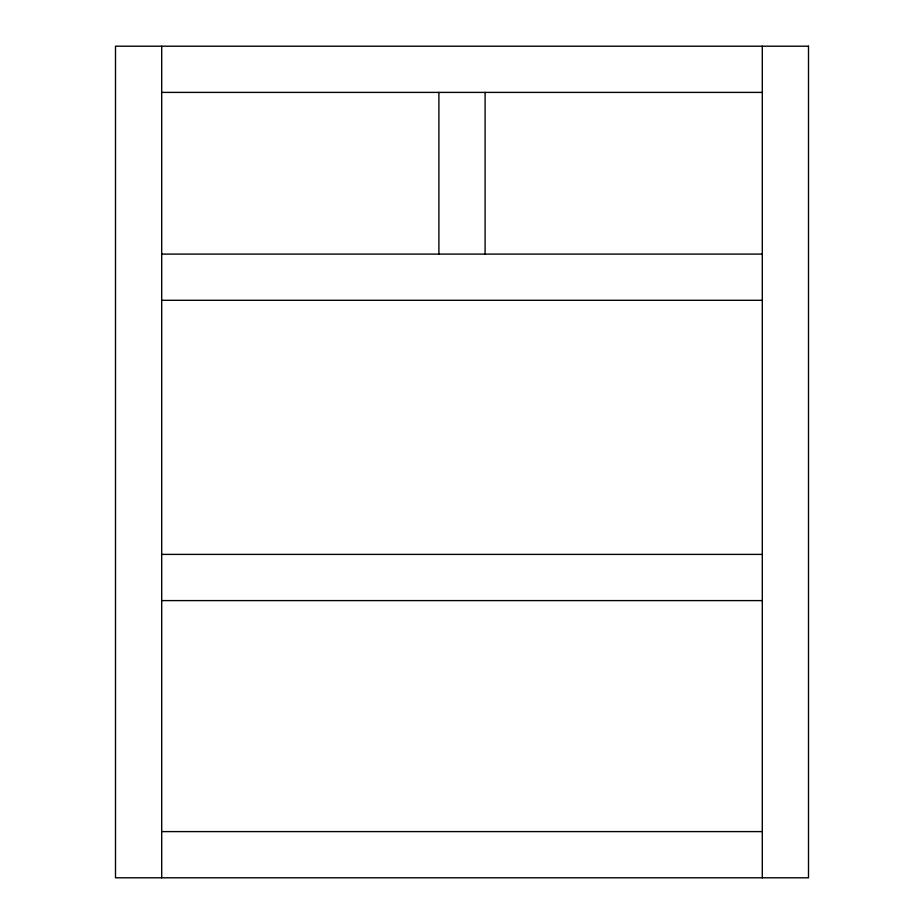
<?xml version="1.0" encoding="UTF-8"?>
<svg xmlns="http://www.w3.org/2000/svg" width="924" height="924" viewBox="0 0 924 924"><rect width="100%" height="100%" fill="white"/><g stroke="black" fill="none" stroke-linecap="round" stroke-linejoin="round"><path stroke-width="1.39" d="M161.7 92.4L762.3 92.4M161.7 254.1L762.3 254.1M161.7 300.3L762.3 300.3M161.7 554.4L762.3 554.4M161.7 600.6L762.3 600.6M161.7 831.6L762.3 831.6M762.3 46.2L762.3 877.8M485.1 92.4L485.1 254.1M438.9 92.4L438.9 254.1M161.7 46.2L161.7 877.8M808.5 46.2L115.5 46.2L115.5 877.8L808.5 877.8L808.5 46.2"/></g></svg>
